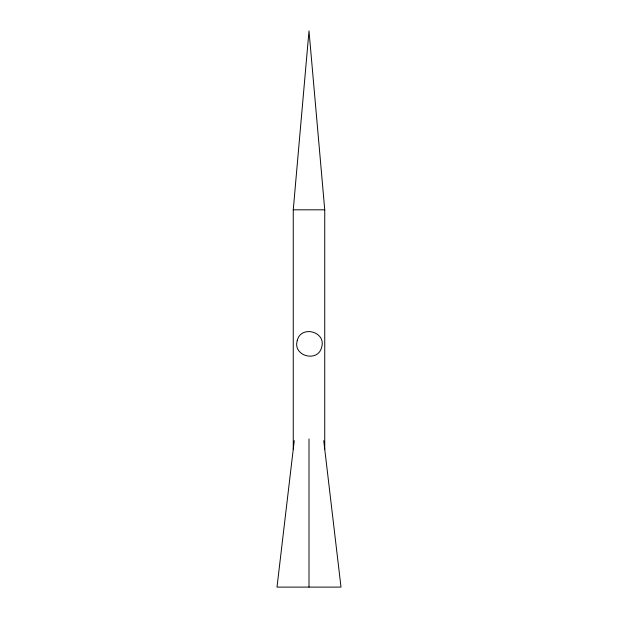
<?xml version="1.0" encoding="UTF-8"?>
<svg xmlns="http://www.w3.org/2000/svg" width="618" height="618" viewBox="0 0 618 618"><rect width="100%" height="100%" fill="white"/><g stroke="black" fill="none" stroke-linecap="round" stroke-linejoin="round"><path stroke-width="0.93" d="M293.256 449.124L293.256 209.826L309 30.9L324.744 209.826L324.744 449.124M294.261 440.673L277.003 587.1L340.997 587.1L323.739 440.673M293.256 209.826L324.744 209.826M309 438.958L309 587.1M297.25 340.611C292.453 356.13 318.061 362.99 321.669 347.154C326.466 331.627 300.858 324.767 297.25 340.611"/></g></svg>
